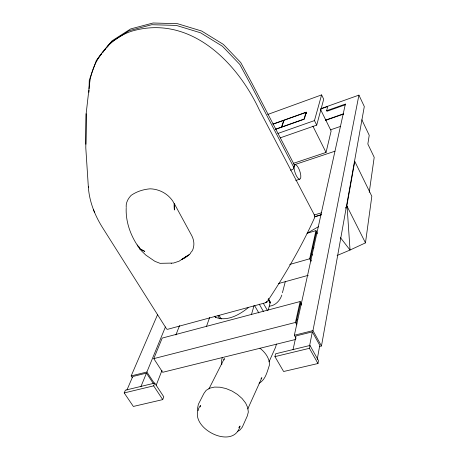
<?xml version="1.0" encoding="UTF-8"?>
<svg xmlns="http://www.w3.org/2000/svg" width="460" height="460" viewBox="0 0 460 460"><rect width="100%" height="100%" fill="white"/><g stroke="black" fill="none" stroke-linecap="round" stroke-linejoin="round"><path stroke-width="0.69" d="M314.812 215.809L259.342 109.951C236.883 61.738 189.669 14.231 131.79 31.159C109.273 38.387 92.448 59.8 89.637 83.139L86.146 113.712L85.796 147.821L88.377 187.444C89.412 201.687 94.852 215.337 102.373 227.355L166.606 328.998L167.543 329.331L266.748 302.421C283.446 277.202 298.966 251.131 311.817 223.727L314.835 217.2M85.888 144.244L86.146 113.712M88.952 92.287L89.01 90.154M89.044 88.734L89.269 80.201L96.341 60.386L101.269 54.176M126.189 208.236C125.637 222.87 131.273 237.314 139.909 248.952L144.791 251.424L139.702 248.67L138.983 246.767M268.295 309.954L270.21 302.387L268.318 298.724M89.579 83.599L89.637 83.139M340.417 237.619L350.043 250.033L365.476 242.874L371.824 196.282L354.763 161.351L346.978 204.999L350.043 250.033L337.111 255.501M369.225 192.355L374.204 157.308L367.845 144.014L369.23 135.286L361.865 119.795M317.969 363.521L318.487 360.634L309.977 345.46L275.62 353.786L274.936 356.621L283.619 371.507L317.969 363.521L309.425 348.312L309.977 345.46M319.418 346.472L321.477 345.978L364.303 106.524L358.926 95.122L320.62 108.778M317.228 359.381L319.78 345.305L312.323 331.873L296.039 335.921L293.014 349.796M321.477 345.978L312.955 330.613L358.926 95.122M309.597 345.782L312.323 331.873M200.249 406.864L200.531 405.473C184.489 425.943 233.496 452.203 240.085 425.983L238.757 427.616M222.249 357.506L221.409 361.359L221.858 364.418M224.014 359.944L224.319 358.558L208.938 388.901M296.062 338.29L294.342 335.254L345.374 104.081L326.64 110.722L326.922 111.285L345.65 104.65L345.374 104.081M296.867 324.938L295.464 322.443L300.138 301.524L162.202 338.089L153.789 358.622L162.662 372.301L295.533 339.486M310.983 261.234L309.678 258.79L315.962 230.632L307.033 233.289M293.578 163.277L326.036 152.421L331.142 130.956L320.511 109.394M326.64 110.722L327.727 106.513L321.115 108.87M282.428 292.761L285.373 281.319M276.431 344.017L275.586 347.197L268.985 361.893M280.18 137.868L316.71 125.108L323.714 99.216L321.597 94.898L267.708 114.471M316.71 125.108L314.462 120.595L321.597 94.898M251.482 314.421L254.041 305.653M306.032 112.401L304.014 119.117L281.796 126.989L284.102 120.238L306.032 112.401L306.659 113.654M206.511 326.341L209.633 317.475M97.393 59.892L97.917 58.46L101.447 54.038M162.725 399.613L163.777 396.808L154.75 383.071L125.39 390.183L124.206 392.938L133.354 406.444L162.725 399.613L153.657 385.842L154.75 383.071M156.227 385.141L161.989 370.421M175.881 334.966L179.549 325.599M140.892 386.664L146.464 373.117L153.278 383.467M132.353 377.7L131.169 375.918L146.884 372.002L165.433 326.933M281.802 295.055C280.048 300.616 275.448 305.543 269.433 306.176M126.931 390.046L132.716 376.533L146.464 373.117M131.169 375.918L157.561 314.657M247.785 408.917L261.878 377.671L261.004 378.781M103.04 51.963L110.572 42.59L129.266 30.653L151.765 24.713L176.306 25.415L200.56 32.798L222.381 46.218L239.804 64.429L251.384 85.784L293.785 167.348M102.333 52.934L103.218 51.83M104.541 50.175L105.426 49.07M106.749 47.409L112.05 40.831L130.68 28.928L153.088 23L177.525 23.69L201.675 31.033L223.393 44.401L240.758 62.583L252.252 83.812L294.44 165.105M108.594 45.367L107.513 46.454M248.187 307.723C239.407 314.853 226.803 321.937 215.383 317.233L214.452 316.25M345.598 208.098L347.329 206.827L365.476 242.874M187.87 255.547L179.055 261.2L173.518 263.051L160.023 263.327L154.905 261.326L145.837 255.105L141.306 250.706L139.702 248.67L139.909 248.952L139.207 247.261M181.723 259.388L189.071 254.673M307.452 233.099L318.51 226.642M259.089 383.214C265.638 379.764 267.254 371.364 269.508 364.872C269.577 358.041 265.069 352.233 259.917 348.191M185.938 257.387L181.7 259.503M237.302 431.491L239.821 430.146L242.299 427.133L247.33 415.903L248.325 412.074L247.756 407.698L245.651 403.081L242.138 398.55L237.463 394.433L231.961 391.017L226.021 388.55L220.07 387.211L214.538 387.078L209.794 388.148L206.172 390.333L203.895 393.478L198.352 404.34L197.57 408.21L198.001 410.688M272.906 124.096L306.394 112.131L304.284 119.163L275.454 129.381M273.096 124.165L283.791 120.347L281.48 127.098L275.39 129.26M277.897 133.463L314.462 120.595M325.427 120.14L343.522 113.798M325.381 120.434L343.608 114.051M330.441 129.869L340.59 126.373M294.055 164.852L334.938 151.214M290.404 170.206L292.439 169.527A0.903 0.368 -27.3 0 0 293.382 168.808L293.779 167.452A0.897 0.362 -27.3 0 0 293.739 167.262M295.717 180.487L299.702 179.193A7.596 2.49 71.5 0 0 298.517 168.067A7.596 2.49 71.5 0 0 294.153 168.59A7.596 2.49 71.5 0 0 299.702 179.193M314.071 215.056L321.615 212.75M312.645 247.859L314.025 247.457M289.702 264.477L309.678 258.79M278.547 283.544L308.234 275.327M296.28 320.022L297.672 319.666M153.789 358.622L295.464 322.443M294.342 335.254L312.955 330.613M124.206 392.938L153.657 385.842M274.936 356.621L309.425 348.312M171.177 263.339L171.477 263.333M311.098 253.54L312.501 255.122M270.037 301.748L268.249 298.839M146.884 372.002L154.382 383.41M215.102 316.204L215.82 317.388M219.035 315.33L221.248 319.016M217.931 315.778L219.702 318.734M254.593 305.589L258.848 312.955M259.244 304.169L263.471 311.523M263.379 303.37L267.582 310.707M268.485 299.356L270.21 302.387M268.053 299.494L270.123 303.128M296.861 323.788L296.177 322.569L300.478 303.215L301.518 305.095M300.138 301.524L301.49 303.968M311.305 260.883L310.299 259.003L316.273 232.099L317.233 233.921M315.962 230.632L317.262 233.105M312.892 126.155L326.036 152.421M93.897 210.732L94.674 212.646M312.984 247.141L313.513 248.48M137.569 244.939L138.201 246.554M93.426 209.518L93.633 210.053M88.377 187.444L88.337 186.777M126.195 207.586C125.718 202.94 127.937 198.72 131.065 195.431A45.189 35.748 25.7 0 1 150.127 188.818C158.251 189.048 166.169 192.774 171.287 199.117A26.467 21.097 26.9 0 1 172.885 201.279L174.236 203.814A22.902 11.23 76.2 0 0 174.374 210.019L174.259 203.538L191.688 235.543A24.472 19.228 24.7 0 1 192.855 238.245A23.402 18.394 24.6 0 1 193.85 245.007C193.516 247.63 193.005 250.66 190.854 252.431L190.52 253.356A21.781 17.129 24.5 0 1 185.512 257.174M294.147 164.956A0.897 0.362 -27.2 0 1 294.434 165.209L294.043 166.554A0.897 0.362 -27.2 0 1 293.319 167.187A0.897 0.362 -27.3 0 1 293.635 167.216M266.725 301.8L265.776 302.444L266.725 301.8M266.748 302.421L266.346 302.657L266.748 302.421M321.275 214.774L314.416 216.867L321.252 214.774M347.329 206.827L345.954 207.242L347.329 206.827"/></g></svg>
